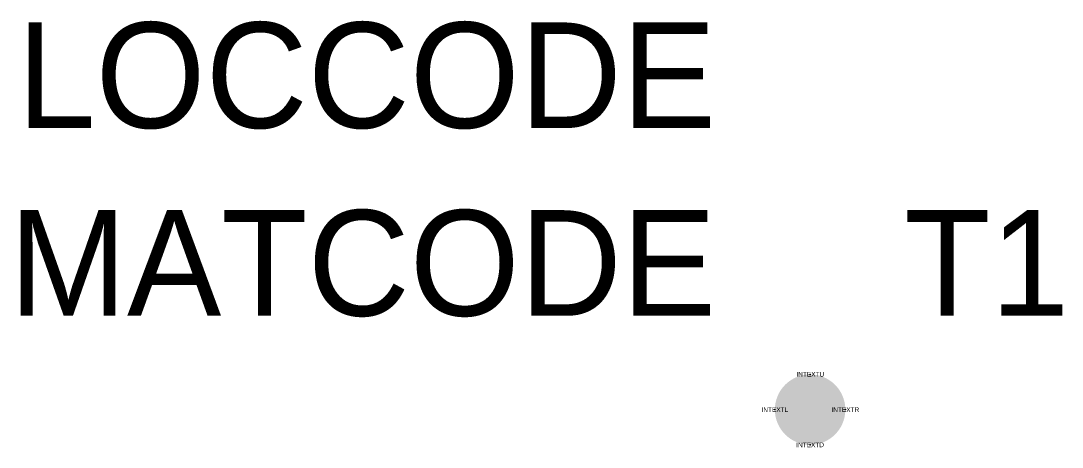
# Model space of a CAD drawing. Extents: x -16.8 to 5.4, y -0.8 to 8.3.
import ezdxf
from ezdxf.enums import TextEntityAlignment as Align

# ---------------------------------------------------------------- set-up
doc = ezdxf.new("R2010")
doc.units = 0
doc.layers.get('0').update_dxf_attribs({"linetype": 'CONTINUOUS'})
doc.layers.add('C', color=6, linetype='CONTINUOUS')
doc.layers.add('T2', color=1, linetype='CONTINUOUS')

msp = doc.modelspace()

# ---------------------------------------------------------------- linework, layer by layer
at = {"color": 0, "linetype": 'CONTINUOUS', "const_width": 0.75}
msp.add_lwpolyline([(0, -0.375, 1), (0, 0.375, 1)], format="xyb", close=True, dxfattribs=at)
at = {"layer": 'C', "color": 0, "linetype": 'CONTINUOUS'}
for p in [(0, 0.75), (-0.75, 0), (0.75, 0), (0, -0.75)]:
    msp.add_point(p, dxfattribs=at)

# ---------------------------------------------------------------- texts
at = {"layer": 'C', "color": 0}
for tag, text, p in [('INTEXTU', 'E', (0.004, 0.753)), ('INTEXTL', 'E', (-0.75, 0)), ('INTEXTR', 'I', (0.75, 0)), ('INTEXTD', 'I', (0, -0.75))]:
    msp.add_attdef(tag, text=text, height=0.1, dxfattribs=at).set_placement(p, align=Align.MIDDLE)
at = {"layer": 'T2', "color": 0, "linetype": 'CONTINUOUS'}
for tag, p in [('LOCCODE', (-2, 6)), ('MATCODE', (-2, 2))]:
    msp.add_attdef(tag, text='', height=2.25, dxfattribs=at).set_placement(p, align=Align.RIGHT)
msp.add_attdef('T1', (2, 2), '', height=2.25, dxfattribs=at)

doc.saveas('drawing.dxf')
